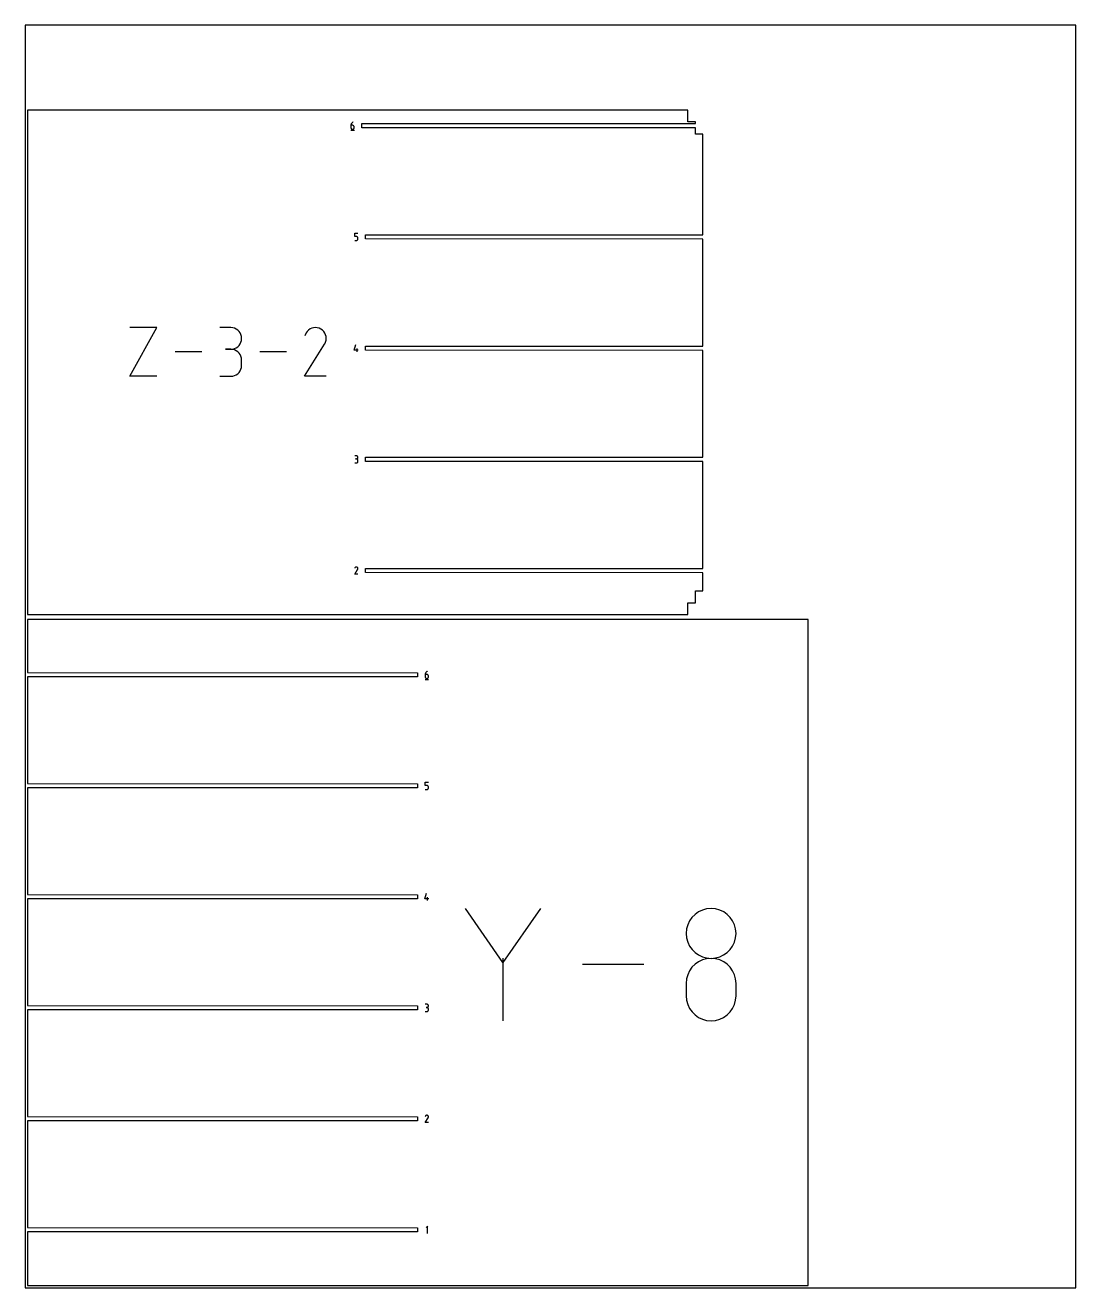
# Model space of a CAD drawing. Extents: x 0 to 7700, y 0 to 841.
# Drawn here: x 0 to 700, y 0 to 841 of the extents above; entities that cross this region are included whole.
import ezdxf

# ---------------------------------------------------------------- set-up
doc = ezdxf.new("R2010")
doc.units = 0
doc.header["$MEASUREMENT"] = 0
for name, color, linetype in [('annotation', 7, 'Continuous'), ('boundary', 7, 'Continuous'), ('frame', 7, 'Continuous')]:
    doc.layers.add(name, color=color, linetype=linetype)

msp = doc.modelspace()

# ---------------------------------------------------------------- linework, layer by layer
at = {"layer": 'annotation', "color": 1}
for p, q in [((217.04, 774.67), (217.02, 774.34)), ((217.02, 774.34), (217.02, 772.75)), ((218.09, 774.34), (217.02, 774.34)), ((217.11, 774.98), (217.04, 774.67)), ((217.22, 775.28), (217.11, 774.98)), ((217.37, 775.55), (217.22, 775.28)), ((217.56, 775.8), (217.37, 775.55)), ((217.78, 776.02), (217.56, 775.8)), ((218.04, 776.21), (217.78, 776.02)), ((218.32, 776.37), (218.04, 776.21)), ((218.28, 774.33), (218.09, 774.34)), ((218.46, 774.28), (218.28, 774.33)), ((218.62, 776.48), (218.32, 776.37)), ((218.62, 774.2), (218.46, 774.28)), ((218.62, 776.48), (218.62, 776.48)), ((218.77, 774.09), (218.62, 774.2)), ((218.9, 773.97), (218.77, 774.09)), ((219.01, 773.82), (218.9, 773.97)), ((219.09, 773.65), (219.01, 773.82)), ((216.89, 771.08), (219.29, 771.08)), ((217.02, 772.75), (217.02, 772.75)), ((217.02, 772.75), (217.04, 772.56)), ((217.04, 772.56), (217.09, 772.38)), ((217.09, 772.38), (217.17, 772.21)), ((217.17, 772.21), (217.27, 772.06)), ((217.27, 772.06), (217.4, 771.93)), ((217.4, 771.93), (217.55, 771.83)), ((217.55, 771.83), (217.71, 771.75)), ((217.71, 771.75), (217.89, 771.7)), ((217.89, 771.7), (218.09, 771.68)), ((218.09, 771.68), (218.28, 771.7)), ((218.09, 771.68), (218.09, 771.68)), ((218.28, 771.7), (218.46, 771.75)), ((218.46, 771.75), (218.62, 771.83)), ((218.62, 771.83), (218.77, 771.93)), ((218.77, 771.93), (218.9, 772.06)), ((218.9, 772.06), (219.01, 772.21)), ((219.01, 772.21), (219.09, 772.38)), ((219.13, 773.47), (219.09, 773.65)), ((219.09, 772.38), (219.13, 772.56)), ((219.15, 773.28), (219.13, 773.47)), ((219.13, 772.56), (219.15, 772.75)), ((219.15, 772.75), (219.15, 773.28)), ((219.15, 773.28), (219.15, 773.28)), ((219.52, 700.26), (219.52, 702.39)), ((219.52, 702.39), (221.65, 702.39)), ((220.59, 700.26), (219.52, 700.26)), ((220.78, 700.24), (220.59, 700.26)), ((220.96, 700.19), (220.78, 700.24)), ((221.12, 700.11), (220.96, 700.19)), ((221.27, 700.01), (221.12, 700.11)), ((221.4, 699.88), (221.27, 700.01)), ((221.51, 699.73), (221.4, 699.88)), ((221.4, 697.97), (221.51, 698.12)), ((221.59, 699.56), (221.51, 699.73)), ((221.51, 698.12), (221.59, 698.29)), ((221.64, 699.38), (221.59, 699.56)), ((221.59, 698.29), (221.64, 698.47)), ((221.65, 699.19), (221.64, 699.38)), ((221.64, 698.47), (221.65, 698.66)), ((221.65, 698.66), (221.65, 699.19)), ((221.65, 699.19), (221.65, 699.19)), ((219.52, 697.59), (220.59, 697.59)), ((220.59, 697.59), (220.78, 697.61)), ((220.59, 697.59), (220.59, 697.59)), ((220.78, 697.61), (220.96, 697.66)), ((220.96, 697.66), (221.12, 697.74)), ((221.12, 697.74), (221.27, 697.84)), ((221.27, 697.84), (221.4, 697.97)), ((69.76, 607.21), (87.75, 639.61)), ((87.75, 639.61), (69.76, 639.61)), ((136.97, 639.57), (129.77, 639.57)), ((138.26, 639.46), (136.97, 639.57)), ((139.48, 639.12), (138.26, 639.46)), ((190.94, 639.18), (189.82, 638.66)), ((192.12, 639.5), (190.94, 639.18)), ((193.35, 639.61), (192.12, 639.5)), ((194.59, 639.51), (193.35, 639.61)), ((195.81, 639.2), (194.59, 639.51)), ((196.99, 638.65), (195.81, 639.2)), ((140.6, 638.59), (139.48, 639.12)), ((141.6, 637.88), (140.6, 638.59)), ((142.47, 637.01), (141.6, 637.88)), ((143.18, 636.01), (142.47, 637.01)), ((143.71, 634.89), (143.18, 636.01)), ((144.05, 633.68), (143.71, 634.89)), ((143.71, 629.87), (144.05, 631.09)), ((144.16, 632.39), (144.05, 633.68)), ((144.05, 631.09), (144.16, 632.39)), ((144.16, 632.39), (144.16, 632.39)), ((187.15, 636.01), (186.2, 634.19)), ((187.9, 637.07), (187.15, 636.01)), ((188.8, 637.96), (187.9, 637.07)), ((189.82, 638.66), (188.8, 637.96)), ((198.05, 637.9), (196.99, 638.65)), ((196.99, 638.65), (196.99, 638.65)), ((198.93, 637), (198.05, 637.9)), ((199.64, 635.98), (198.93, 637)), ((200.15, 634.86), (199.64, 635.98)), ((200.47, 633.68), (200.15, 634.86)), ((200.16, 629.99), (200.48, 631.21)), ((200.58, 632.45), (200.47, 633.68)), ((200.48, 631.21), (200.58, 632.45)), ((117.62, 623.41), (99.9, 623.41)), ((136.97, 625.18), (133.36, 625.18)), ((133.36, 625.18), (136.97, 625.18)), ((136.97, 625.18), (138.26, 625.3)), ((138.26, 625.07), (136.97, 625.18)), ((136.97, 625.18), (136.97, 625.18)), ((138.26, 625.3), (139.48, 625.63)), ((139.48, 624.73), (138.26, 625.07)), ((139.48, 625.63), (140.6, 626.17)), ((140.6, 624.2), (139.48, 624.73)), ((140.6, 626.17), (141.6, 626.88)), ((141.6, 623.49), (140.6, 624.2)), ((141.6, 626.88), (142.47, 627.75)), ((142.47, 622.62), (141.6, 623.49)), ((142.47, 627.75), (143.18, 628.75)), ((143.18, 621.62), (142.47, 622.62)), ((143.18, 628.75), (143.71, 629.87)), ((174.03, 623.41), (156.32, 623.41)), ((186.18, 607.21), (199.48, 628.61)), ((199.48, 628.61), (199.5, 628.63)), ((199.48, 628.61), (199.48, 628.61)), ((199.5, 628.63), (199.51, 628.65)), ((199.51, 628.65), (199.53, 628.67)), ((199.53, 628.67), (199.54, 628.69)), ((199.54, 628.69), (199.56, 628.72)), ((199.56, 628.72), (199.57, 628.74)), ((199.57, 628.74), (199.58, 628.76)), ((199.58, 628.76), (199.6, 628.79)), ((199.6, 628.79), (199.61, 628.81)), ((199.61, 628.81), (200.16, 629.99)), ((199.61, 628.81), (199.61, 628.81)), ((219.25, 624.57), (220.32, 628.3)), ((221.92, 624.57), (219.25, 624.57)), ((221.12, 623.5), (221.12, 625.64)), ((143.71, 620.5), (143.18, 621.62)), ((144.05, 619.28), (143.71, 620.5)), ((144.16, 618), (144.05, 619.28)), ((144.05, 613.1), (144.16, 614.39)), ((144.16, 614.39), (144.16, 618)), ((144.16, 618), (144.16, 618)), ((87.75, 607.21), (69.76, 607.21)), ((129.77, 607.21), (136.97, 607.21)), ((136.97, 607.21), (138.26, 607.32)), ((136.97, 607.21), (136.97, 607.21)), ((138.26, 607.32), (139.48, 607.66)), ((139.48, 607.66), (140.6, 608.19)), ((140.6, 608.19), (141.6, 608.9)), ((141.6, 608.9), (142.47, 609.77)), ((142.47, 609.77), (143.18, 610.77)), ((143.18, 610.77), (143.71, 611.89)), ((143.71, 611.89), (144.05, 613.1)), ((200.57, 607.21), (186.18, 607.21)), ((220.59, 554.21), (219.52, 554.21)), ((219.52, 549.42), (220.59, 549.42)), ((220.59, 552.08), (220.05, 552.08)), ((220.05, 552.08), (220.59, 552.08)), ((220.78, 554.19), (220.59, 554.21)), ((220.59, 552.08), (220.78, 552.1)), ((220.78, 552.06), (220.59, 552.08)), ((220.59, 552.08), (220.59, 552.08)), ((220.59, 549.42), (220.78, 549.43)), ((220.59, 549.42), (220.59, 549.42)), ((220.96, 554.14), (220.78, 554.19)), ((220.78, 552.1), (220.96, 552.14)), ((220.96, 552.01), (220.78, 552.06)), ((220.78, 549.43), (220.96, 549.48)), ((221.12, 554.06), (220.96, 554.14)), ((220.96, 552.14), (221.12, 552.22)), ((221.12, 551.93), (220.96, 552.01)), ((220.96, 549.48), (221.12, 549.56)), ((221.27, 553.96), (221.12, 554.06)), ((221.12, 552.22), (221.27, 552.33)), ((221.27, 551.83), (221.12, 551.93)), ((221.12, 549.56), (221.27, 549.67)), ((221.4, 553.83), (221.27, 553.96)), ((221.27, 552.33), (221.4, 552.46)), ((221.4, 551.7), (221.27, 551.83)), ((221.27, 549.67), (221.4, 549.79)), ((221.51, 553.68), (221.4, 553.83)), ((221.4, 552.46), (221.51, 552.61)), ((221.51, 551.55), (221.4, 551.7)), ((221.4, 549.79), (221.51, 549.94)), ((221.59, 553.52), (221.51, 553.68)), ((221.51, 552.61), (221.59, 552.77)), ((221.59, 551.38), (221.51, 551.55)), ((221.51, 549.94), (221.59, 550.11)), ((221.64, 553.34), (221.59, 553.52)), ((221.59, 552.77), (221.64, 552.95)), ((221.64, 551.2), (221.59, 551.38)), ((221.59, 550.11), (221.64, 550.29)), ((221.65, 553.15), (221.64, 553.34)), ((221.64, 552.95), (221.65, 553.15)), ((221.65, 551.01), (221.64, 551.2)), ((221.64, 550.29), (221.65, 550.48)), ((221.65, 553.15), (221.65, 553.15)), ((221.65, 550.48), (221.65, 551.01)), ((221.65, 551.01), (221.65, 551.01)), ((219.66, 479.59), (219.52, 479.32)), ((219.77, 479.75), (219.66, 479.59)), ((219.91, 479.88), (219.77, 479.75)), ((220.06, 479.99), (219.91, 479.88)), ((220.22, 480.06), (220.06, 479.99)), ((220.4, 480.11), (220.22, 480.06)), ((220.58, 480.13), (220.4, 480.11)), ((220.77, 480.11), (220.58, 480.13)), ((220.95, 480.07), (220.77, 480.11)), ((221.12, 479.98), (220.95, 480.07)), ((221.28, 479.87), (221.12, 479.98)), ((221.12, 479.98), (221.12, 479.98)), ((221.41, 479.74), (221.28, 479.87)), ((221.51, 479.59), (221.41, 479.74)), ((221.59, 479.42), (221.51, 479.59)), ((221.64, 479.25), (221.59, 479.42)), ((219.52, 475.33), (221.49, 478.5)), ((221.65, 475.33), (219.52, 475.33)), ((221.49, 478.5), (221.49, 478.5)), ((221.49, 478.5), (221.49, 478.5)), ((221.49, 478.5), (221.5, 478.5)), ((221.5, 478.51), (221.5, 478.52)), ((221.5, 478.52), (221.51, 478.52)), ((221.5, 478.5), (221.5, 478.51)), ((221.5, 478.51), (221.5, 478.51)), ((221.5, 478.51), (221.5, 478.51)), ((221.51, 478.53), (221.59, 478.7)), ((221.51, 478.52), (221.51, 478.53)), ((221.51, 478.53), (221.51, 478.53)), ((221.51, 478.52), (221.51, 478.52)), ((221.59, 478.7), (221.64, 478.88)), ((221.65, 479.07), (221.64, 479.25)), ((221.64, 478.88), (221.65, 479.07)), ((266.39, 405.28), (268.79, 405.28)), ((266.54, 408.87), (266.52, 408.54)), ((266.52, 408.54), (266.52, 406.95)), ((267.59, 408.54), (266.52, 408.54)), ((266.52, 406.95), (266.52, 406.95)), ((266.52, 406.95), (266.54, 406.76)), ((266.61, 409.18), (266.54, 408.87)), ((266.54, 406.76), (266.59, 406.58)), ((266.59, 406.58), (266.67, 406.41)), ((266.72, 409.47), (266.61, 409.18)), ((266.67, 406.41), (266.77, 406.26)), ((266.88, 409.75), (266.72, 409.47)), ((266.77, 406.26), (266.9, 406.13)), ((267.06, 410), (266.88, 409.75)), ((266.9, 406.13), (267.05, 406.03)), ((267.05, 406.03), (267.22, 405.95)), ((267.28, 410.22), (267.06, 410)), ((267.22, 405.95), (267.4, 405.9)), ((267.54, 410.41), (267.28, 410.22)), ((267.4, 405.9), (267.59, 405.88)), ((267.82, 410.57), (267.54, 410.41)), ((267.78, 408.53), (267.59, 408.54)), ((267.59, 405.88), (267.78, 405.9)), ((267.59, 405.88), (267.59, 405.88)), ((267.96, 408.48), (267.78, 408.53)), ((267.78, 405.9), (267.96, 405.95)), ((268.12, 410.68), (267.82, 410.57)), ((268.13, 408.4), (267.96, 408.48)), ((267.96, 405.95), (268.13, 406.03)), ((268.12, 410.68), (268.12, 410.68)), ((268.27, 408.29), (268.13, 408.4)), ((268.13, 406.03), (268.27, 406.13)), ((268.4, 408.17), (268.27, 408.29)), ((268.27, 406.13), (268.4, 406.26)), ((268.51, 408.02), (268.4, 408.17)), ((268.4, 406.26), (268.51, 406.41)), ((268.59, 407.85), (268.51, 408.02)), ((268.51, 406.41), (268.59, 406.58)), ((268.64, 407.67), (268.59, 407.85)), ((268.59, 406.58), (268.64, 406.76)), ((268.65, 407.48), (268.64, 407.67)), ((268.64, 406.76), (268.65, 406.95)), ((268.65, 406.95), (268.65, 407.48)), ((268.65, 407.48), (268.65, 407.48)), ((266.52, 334.6), (266.52, 336.74)), ((266.52, 336.74), (268.65, 336.74)), ((267.59, 334.6), (266.52, 334.6)), ((266.52, 331.94), (267.59, 331.94)), ((267.78, 334.58), (267.59, 334.6)), ((267.59, 331.94), (267.78, 331.95)), ((267.59, 331.94), (267.59, 331.94)), ((267.96, 334.53), (267.78, 334.58)), ((267.78, 331.95), (267.96, 332)), ((268.12, 334.45), (267.96, 334.53)), ((267.96, 332), (268.12, 332.08)), ((268.27, 334.35), (268.12, 334.45)), ((268.12, 332.08), (268.27, 332.19)), ((268.4, 334.22), (268.27, 334.35)), ((268.27, 332.19), (268.4, 332.32)), ((268.51, 334.07), (268.4, 334.22)), ((268.4, 332.32), (268.51, 332.47)), ((268.59, 333.91), (268.51, 334.07)), ((268.51, 332.47), (268.59, 332.63)), ((268.64, 333.73), (268.59, 333.91)), ((268.59, 332.63), (268.64, 332.81)), ((268.65, 333.53), (268.64, 333.73)), ((268.64, 332.81), (268.65, 333)), ((268.65, 333), (268.65, 333.53)), ((268.65, 333.53), (268.65, 333.53)), ((266.25, 259.06), (267.32, 262.79)), ((268.92, 259.06), (266.25, 259.06)), ((268.12, 257.99), (268.12, 260.12)), ((318.28, 216.62), (293.3, 252.74)), ((343.25, 252.74), (318.28, 216.62)), ((454.01, 252.38), (451.2, 251.6)), ((457, 252.65), (454.01, 252.38)), ((459.99, 252.38), (457, 252.65)), ((457, 252.65), (457, 252.65)), ((462.8, 251.6), (459.99, 252.38)), ((442.64, 244.41), (441.41, 241.82)), ((444.28, 246.73), (442.64, 244.41)), ((446.29, 248.73), (444.28, 246.73)), ((448.61, 250.37), (446.29, 248.73)), ((451.2, 251.6), (448.61, 250.37)), ((465.39, 250.37), (462.8, 251.6)), ((467.71, 248.73), (465.39, 250.37)), ((469.71, 246.73), (467.71, 248.73)), ((471.36, 244.41), (469.71, 246.73)), ((472.59, 241.82), (471.36, 244.41)), ((440.64, 239.02), (440.37, 236.04)), ((440.37, 236.04), (440.37, 236.04)), ((440.37, 236.04), (440.64, 233.05)), ((441.41, 241.82), (440.64, 239.02)), ((473.36, 239.02), (472.59, 241.82)), ((473.63, 236.04), (473.36, 239.02)), ((473.36, 233.05), (473.63, 236.04)), ((473.63, 236.04), (473.63, 236.04)), ((440.64, 233.05), (441.41, 230.23)), ((441.41, 230.23), (442.64, 227.64)), ((442.64, 227.64), (444.29, 225.31)), ((469.71, 225.31), (471.35, 227.64)), ((471.35, 227.64), (472.59, 230.23)), ((472.59, 230.23), (473.36, 233.05)), ((318.28, 219.52), (318.28, 177.85)), ((444.29, 225.31), (446.29, 223.31)), ((446.29, 223.31), (448.61, 221.66)), ((448.61, 221.66), (451.2, 220.43)), ((451.2, 220.43), (454.01, 219.66)), ((454.01, 219.12), (451.2, 218.34)), ((454.01, 219.66), (457, 219.39)), ((457, 219.39), (454.01, 219.12)), ((457, 219.39), (459.98, 219.66)), ((459.99, 219.12), (457, 219.39)), ((457, 219.39), (457, 219.39)), ((457, 219.39), (457, 219.39)), ((459.98, 219.66), (462.79, 220.43)), ((462.8, 218.35), (459.99, 219.12)), ((462.79, 220.43), (465.38, 221.66)), ((465.38, 221.66), (467.71, 223.31)), ((467.71, 223.31), (469.71, 225.31)), ((412.29, 215.29), (371.35, 215.29)), ((442.64, 211.14), (441.41, 208.54)), ((444.28, 213.46), (442.64, 211.14)), ((446.29, 215.47), (444.28, 213.46)), ((448.61, 217.11), (446.29, 215.47)), ((451.2, 218.34), (448.61, 217.11)), ((465.39, 217.11), (462.8, 218.35)), ((467.71, 215.47), (465.39, 217.11)), ((469.71, 213.46), (467.71, 215.47)), ((471.36, 211.14), (469.71, 213.46)), ((472.59, 208.55), (471.36, 211.14)), ((440.64, 205.73), (440.37, 202.74)), ((440.37, 202.74), (440.37, 194.45)), ((441.41, 208.54), (440.64, 205.73)), ((473.36, 205.73), (472.59, 208.55)), ((473.63, 202.74), (473.36, 205.73)), ((473.63, 194.45), (473.63, 202.74)), ((473.63, 202.74), (473.63, 202.74)), ((440.37, 194.45), (440.37, 194.45)), ((440.37, 194.45), (440.64, 191.46)), ((473.36, 191.46), (473.63, 194.45)), ((267.59, 188.84), (266.52, 188.84)), ((267.59, 186.71), (267.05, 186.71)), ((267.05, 186.71), (267.59, 186.71)), ((267.78, 188.83), (267.59, 188.84)), ((267.59, 186.71), (267.78, 186.73)), ((267.78, 186.69), (267.59, 186.71)), ((267.59, 186.71), (267.59, 186.71)), ((267.96, 188.78), (267.78, 188.83)), ((267.78, 186.73), (267.96, 186.78)), ((267.96, 186.64), (267.78, 186.69)), ((268.13, 188.7), (267.96, 188.78)), ((267.96, 186.78), (268.13, 186.86)), ((268.13, 186.57), (267.96, 186.64)), ((268.27, 188.59), (268.13, 188.7)), ((268.13, 186.86), (268.27, 186.96)), ((268.27, 186.46), (268.13, 186.57)), ((268.4, 188.46), (268.27, 188.59)), ((268.27, 186.96), (268.4, 187.09)), ((268.4, 186.33), (268.27, 186.46)), ((268.51, 188.31), (268.4, 188.46)), ((268.4, 187.09), (268.51, 187.24)), ((268.51, 186.18), (268.4, 186.33)), ((268.59, 188.15), (268.51, 188.31)), ((268.51, 187.24), (268.59, 187.41)), ((268.59, 186.02), (268.51, 186.18)), ((268.64, 187.97), (268.59, 188.15)), ((268.59, 187.41), (268.64, 187.59)), ((268.64, 185.84), (268.59, 186.02)), ((268.65, 187.78), (268.64, 187.97)), ((268.64, 187.59), (268.65, 187.78)), ((268.65, 185.65), (268.64, 185.84)), ((268.64, 184.92), (268.65, 185.11)), ((268.65, 187.78), (268.65, 187.78)), ((268.65, 185.11), (268.65, 185.65)), ((268.65, 185.65), (268.65, 185.65)), ((440.64, 191.46), (441.41, 188.65)), ((441.41, 188.65), (442.64, 186.06)), ((442.64, 186.06), (444.29, 183.75)), ((469.71, 183.75), (471.35, 186.06)), ((471.35, 186.06), (472.59, 188.65)), ((472.59, 188.65), (473.36, 191.46)), ((266.52, 184.05), (267.59, 184.05)), ((267.59, 184.05), (267.78, 184.07)), ((267.59, 184.05), (267.59, 184.05)), ((267.78, 184.07), (267.96, 184.12)), ((267.96, 184.12), (268.13, 184.19)), ((268.13, 184.19), (268.27, 184.3)), ((268.27, 184.3), (268.4, 184.43)), ((268.4, 184.43), (268.51, 184.58)), ((268.51, 184.58), (268.59, 184.74)), ((268.59, 184.74), (268.64, 184.92)), ((444.29, 183.75), (446.29, 181.75)), ((446.29, 181.75), (448.61, 180.11)), ((448.61, 180.11), (451.2, 178.89)), ((451.2, 178.89), (454.01, 178.12)), ((454.01, 178.12), (457, 177.85)), ((457, 177.85), (459.98, 178.12)), ((457, 177.85), (457, 177.85)), ((459.98, 178.12), (462.79, 178.89)), ((462.79, 178.89), (465.38, 180.11)), ((465.38, 180.11), (467.71, 181.75)), ((467.71, 181.75), (469.71, 183.75)), ((266.66, 114.37), (266.52, 114.1)), ((266.52, 110.1), (268.49, 113.28)), ((268.65, 110.1), (266.52, 110.1)), ((266.78, 114.53), (266.66, 114.37)), ((266.91, 114.66), (266.78, 114.53)), ((267.06, 114.76), (266.91, 114.66)), ((267.23, 114.84), (267.06, 114.76)), ((267.4, 114.89), (267.23, 114.84)), ((267.58, 114.9), (267.4, 114.89)), ((267.77, 114.89), (267.58, 114.9)), ((267.95, 114.84), (267.77, 114.89)), ((268.12, 114.76), (267.95, 114.84)), ((268.28, 114.65), (268.12, 114.76)), ((268.12, 114.76), (268.12, 114.76)), ((268.41, 114.52), (268.28, 114.65)), ((268.51, 114.37), (268.41, 114.52)), ((268.49, 113.28), (268.49, 113.28)), ((268.49, 113.28), (268.49, 113.28)), ((268.49, 113.28), (268.5, 113.28)), ((268.5, 113.29), (268.51, 113.3)), ((268.5, 113.28), (268.5, 113.29)), ((268.5, 113.29), (268.5, 113.29)), ((268.5, 113.29), (268.5, 113.29)), ((268.5, 113.28), (268.5, 113.28)), ((268.59, 114.2), (268.51, 114.37)), ((268.51, 113.3), (268.59, 113.48)), ((268.51, 113.3), (268.51, 113.3)), ((268.51, 113.3), (268.51, 113.3)), ((268.51, 113.3), (268.51, 113.3)), ((268.64, 114.02), (268.59, 114.2)), ((268.59, 113.48), (268.64, 113.66)), ((268.65, 113.84), (268.64, 114.02)), ((268.64, 113.66), (268.65, 113.84)), ((268.12, 40.96), (267.05, 39.89)), ((268.12, 36.16), (268.12, 40.96))]:
    msp.add_line(p, q, dxfattribs=at)
at = {"layer": 'boundary', "color": 5}
for p, q in [((281.37, 784.32), (1.59, 784.32)), ((1.59, 784.32), (1.59, 572.24)), ((441.58, 784.32), (281.37, 784.32)), ((441.58, 778.91), (441.58, 784.32)), ((224.21, 772.71), (224.21, 775.45)), ((224.21, 775.45), (446.58, 775.45)), ((441.58, 776.61), (441.58, 778.91)), ((445.99, 776.62), (441.58, 776.61)), ((446.59, 776.62), (445.99, 776.62)), ((446.58, 775.45), (446.59, 776.62)), ((446.59, 772.56), (224.21, 772.71)), ((446.59, 768.43), (446.59, 772.56)), ((447.44, 768.43), (446.59, 768.43)), ((451.59, 768.43), (447.44, 768.43)), ((451.58, 701.37), (451.59, 768.43)), ((226.71, 698.62), (226.71, 701.37)), ((226.71, 701.37), (451.58, 701.37)), ((451.59, 698.47), (226.71, 698.62)), ((451.58, 627.28), (451.59, 698.47)), ((226.71, 624.53), (226.71, 627.28)), ((226.71, 627.28), (451.58, 627.28)), ((451.59, 624.38), (226.71, 624.53)), ((451.58, 553.19), (451.59, 624.38)), ((1.59, 572.24), (1.59, 448.43)), ((226.71, 550.44), (226.71, 553.19)), ((226.71, 553.19), (451.58, 553.19)), ((451.59, 550.29), (226.71, 550.44)), ((451.59, 514.51), (451.59, 550.29)), ((451.58, 479.1), (451.59, 514.51)), ((226.71, 476.35), (226.71, 479.1)), ((226.71, 479.1), (451.58, 479.1)), ((451.59, 476.2), (226.71, 476.35)), ((451.59, 464.32), (451.59, 476.2)), ((446.59, 457.27), (446.59, 464.32)), ((446.59, 464.32), (450.73, 464.32)), ((450.73, 464.32), (451.59, 464.32)), ((441.58, 453.84), (441.58, 456.14)), ((441.58, 456.14), (445.97, 456.14)), ((445.97, 456.14), (446.59, 456.14)), ((446.59, 456.14), (446.59, 457.27)), ((1.59, 448.43), (161.81, 448.43)), ((161.81, 448.43), (441.58, 448.43)), ((441.58, 448.43), (441.58, 453.84)), ((80.14, 445.25), (1.59, 445.25)), ((1.59, 445.25), (1.59, 428.01)), ((521.59, 445.25), (80.14, 445.25)), ((521.59, 68.61), (521.59, 445.25)), ((1.59, 428.01), (1.59, 421.16)), ((1.59, 421.16), (1.59, 409.8)), ((1.59, 409.8), (261.46, 409.65)), ((1.6, 406.91), (1.59, 388.78)), ((261.46, 406.91), (1.6, 406.91)), ((261.46, 409.65), (261.46, 406.91)), ((1.59, 388.78), (1.59, 356.78)), ((1.59, 356.78), (1.59, 335.86)), ((1.59, 335.86), (261.46, 335.71)), ((1.6, 332.96), (1.59, 312.44)), ((261.46, 332.96), (1.6, 332.96)), ((261.46, 335.71), (261.46, 332.96)), ((1.59, 312.44), (1.59, 265.8)), ((1.59, 265.8), (1.59, 261.92)), ((1.59, 261.92), (261.46, 261.77)), ((261.46, 261.77), (261.46, 259.02)), ((1.6, 259.02), (1.59, 187.97)), ((261.46, 259.02), (1.6, 259.02)), ((1.59, 187.97), (261.46, 187.82)), ((1.6, 185.08), (1.59, 178.73)), ((261.46, 185.08), (1.6, 185.08)), ((261.46, 187.82), (261.46, 185.08)), ((1.59, 178.73), (1.59, 151.52)), ((1.59, 151.52), (1.59, 114.03)), ((1.59, 114.03), (261.46, 113.88)), ((1.6, 111.13), (1.59, 108.74)), ((261.46, 111.13), (1.6, 111.13)), ((261.46, 113.88), (261.46, 111.13)), ((1.59, 108.74), (1.59, 69.63)), ((1.59, 69.63), (1.59, 42.29)), ((521.59, 1.59), (521.59, 68.61)), ((1.59, 42.29), (1.59, 40.08)), ((1.59, 40.08), (261.46, 39.93)), ((1.6, 37.19), (1.59, 25.53)), ((261.46, 37.19), (1.6, 37.19)), ((261.46, 39.93), (261.46, 37.19)), ((1.59, 25.53), (1.59, 15.98)), ((1.59, 15.98), (1.59, 10.93)), ((1.59, 10.93), (1.59, 1.59)), ((1.59, 1.59), (443.03, 1.59)), ((443.03, 1.59), (521.59, 1.59))]:
    msp.add_line(p, q, dxfattribs=at)
at = {"layer": 'frame', "color": 5}
for p, q in [((700, 840.99), (0, 840.99)), ((0, 840.99), (0, 0)), ((700, 0), (700, 840.99)), ((0, 0), (700, 0))]:
    msp.add_line(p, q, dxfattribs=at)

doc.saveas('drawing.dxf')
